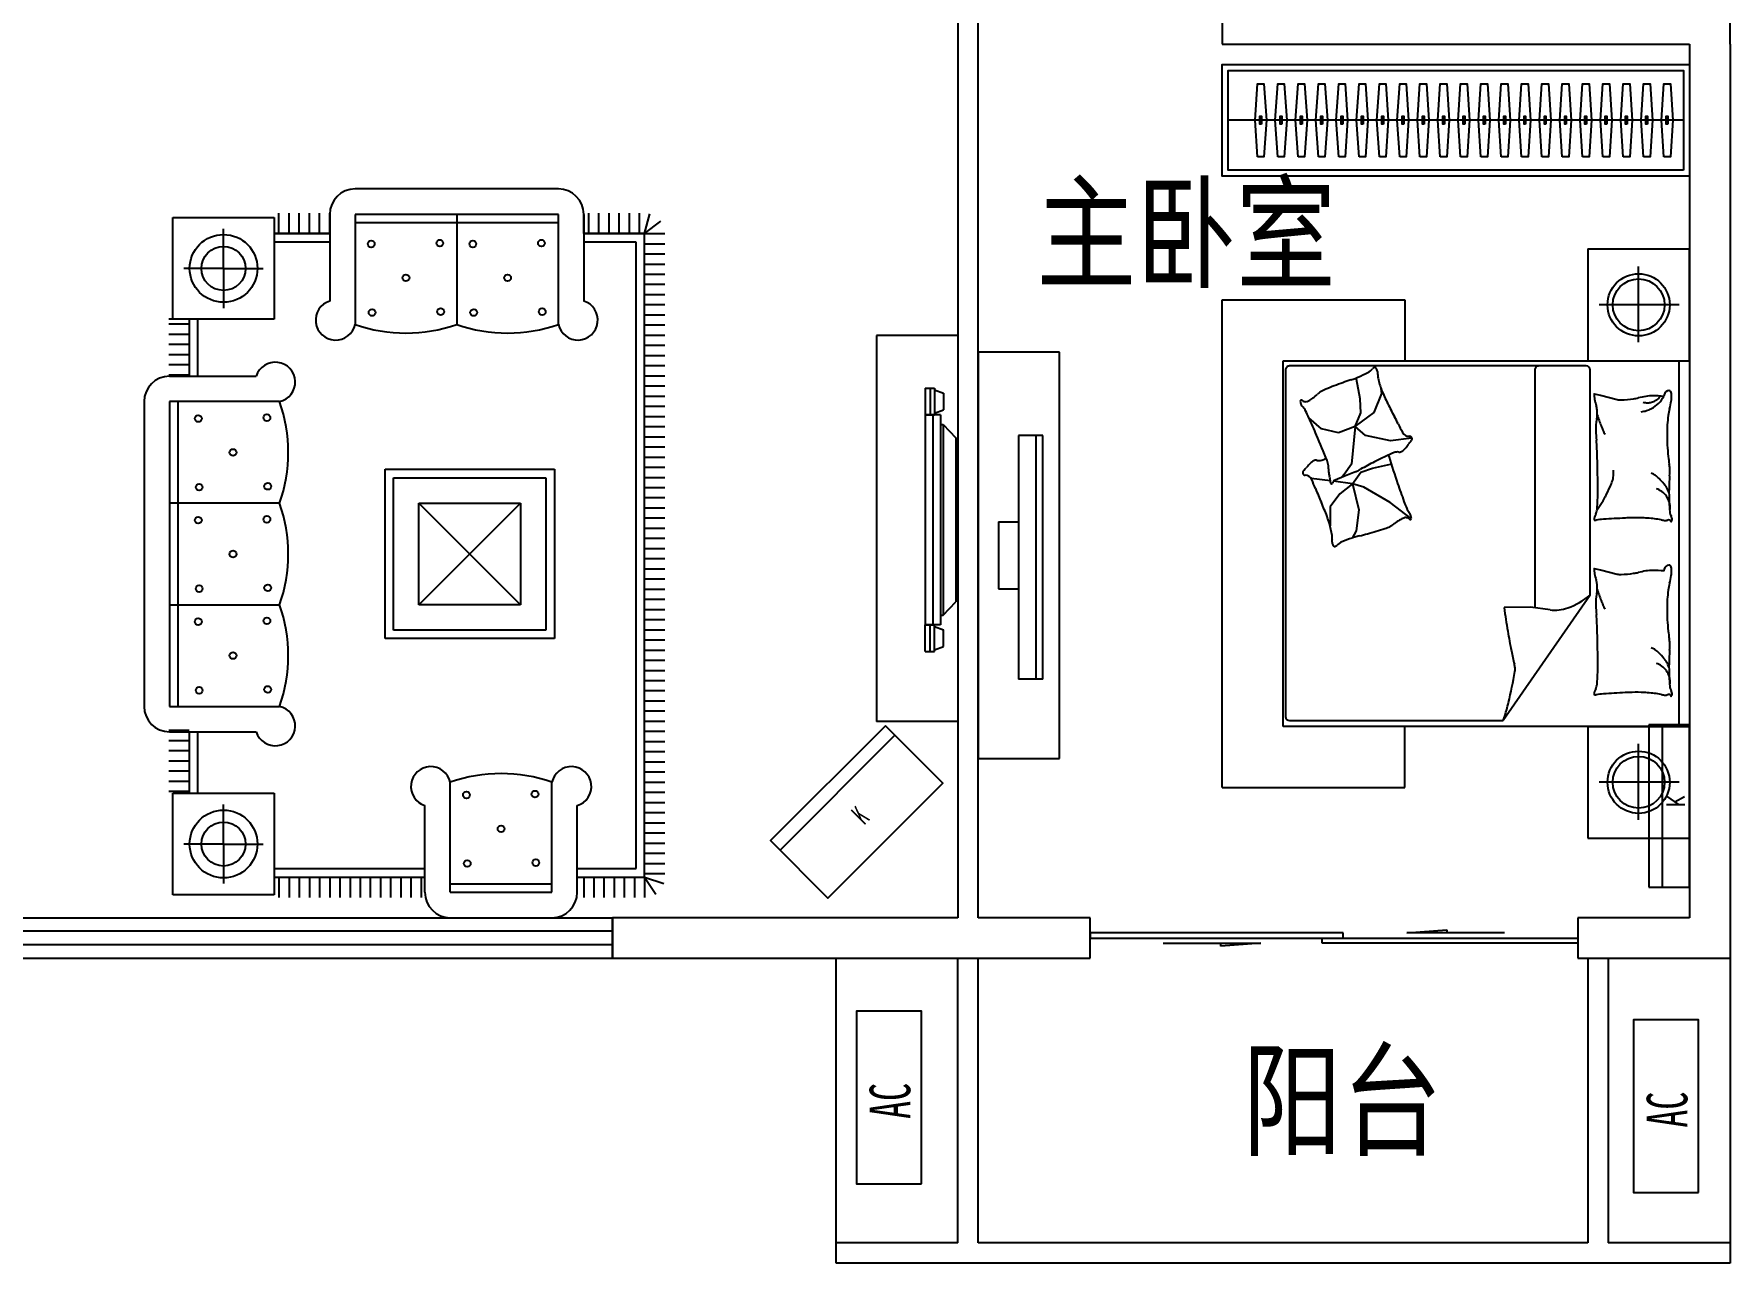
# Model space of a CAD drawing. Extents: x 907899 to 940699, y -827623 to -803523.
# Drawn here: x 932352 to 940699, y -816223 to -810173 of the extents above; entities that cross this region are included whole.
import ezdxf

# ---------------------------------------------------------------- set-up
doc = ezdxf.new("R2010")
doc.units = 0
doc.header["$LTSCALE"] = 1000
doc.header["$MEASUREMENT"] = 0
doc.linetypes.add('HIDDEN', pattern=[7.5, 5, -2.5])
doc.layers.get('0').update_dxf_attribs({"linetype": 'CONTINUOUS'})
for name, color, linetype in [('Balcony(阳台)', 11, 'CONTINUOUS'), ('Elec(电器)', 33, 'CONTINUOUS'), ('FUR', 8, 'CONTINUOUS'), ('FURN', 8, 'CONTINUOUS'), ('Furniture(家具)', 8, 'CONTINUOUS'), ('WALL', 2, 'CONTINUOUS'), ('WINDOW', 4, 'CONTINUOUS'), ('家具示意', 8, 'CONTINUOUS')]:
    doc.layers.add(name, color=color, linetype=linetype)
doc.layers.add('文字标注', color=121, linetype='CONTINUOUS', lineweight=0)
doc.styles.add('-黑体', font='simhei.ttf', dxfattribs={"width": 0.8})
doc.styles.add('_ZBHZ', font='simhei.ttf', dxfattribs={"width": 0.8})
doc.styles.add('DIM_FONT', font='ZBTXT.shx', dxfattribs={"width": 0.8})

# ---------------------------------------------------------------- blocks, each defined once
blk = doc.blocks.new('A$C6CA9292A')
at = {"layer": 'FURN'}
for p, q in [((2038.7, 3587), (1038.7, 3587)), ((140.9, 2945.7), (140.9, 3445.7)), ((140.9, 3445.7), (640.9, 3445.7)), ((640.9, 3445.7), (640.9, 2945.7)), ((663.3, 3367.5), (663.3, 3467.5)), ((713.3, 3367.5), (713.3, 3467.5)), ((763.3, 3367.5), (763.3, 3467.5)), ((813.3, 3367.5), (813.3, 3467.5)), ((863.3, 3367.5), (863.3, 3467.5)), ((913.3, 3367.5), (913.3, 3467.5)), ((913.7, 3462), (913.7, 3035.3)), ((2038.7, 3462), (1038.7, 3462)), ((1038.7, 3462), (1038.7, 2920.3)), ((1538.7, 3462), (1538.7, 2920.3)), ((2038.7, 2920.3), (2038.7, 3462)), ((2163.3, 3367.5), (2163.3, 3467.5)), ((2163.7, 3462), (2163.7, 3035.3)), ((2188.3, 3367.5), (2188.3, 3467.5)), ((2238.3, 3367.5), (2238.3, 3467.5)), ((2288.3, 3367.5), (2288.3, 3467.5)), ((2338.3, 3367.5), (2338.3, 3467.5)), ((2388.3, 3367.5), (2388.3, 3467.5)), ((2438.3, 3367.5), (2438.3, 3467.5)), ((2463.3, 3367.5), (2489.1, 3464.1)), ((2463.3, 3367.5), (2542.6, 3428.4)), ((390.9, 3195.7), (390.9, 3390.8)), ((640.9, 3367.5), (913.7, 3367.5)), ((913.7, 3367.5), (640.9, 3367.5)), ((2038.7, 3420.3), (1038.7, 3420.3)), ((2163.7, 3367.5), (2463.3, 3367.5)), ((2463.3, 3367.5), (2163.7, 3367.5)), ((2463.3, 199.8), (2463.3, 3367.5)), ((2463.3, 3367.5), (2563.3, 3367.5)), ((913.7, 3325.8), (640.9, 3325.8)), ((2421.6, 3325.8), (2163.7, 3325.8)), ((2421.6, 241.4), (2421.6, 3325.8)), ((2463.3, 3317.5), (2563.3, 3317.5)), ((2463.3, 3267.5), (2563.3, 3267.5)), ((390.9, 3195.7), (195.8, 3195.7)), ((390.9, 3195.7), (586, 3195.7)), ((390.9, 3195.7), (390.9, 3000.6)), ((2463.3, 3217.5), (2563.3, 3217.5)), ((2463.3, 3167.5), (2563.3, 3167.5)), ((2463.3, 3117.5), (2563.3, 3117.5)), ((2463.3, 3067.5), (2563.3, 3067.5)), ((2463.3, 3017.5), (2563.3, 3017.5)), ((221.3, 2945.7), (121.3, 2945.7)), ((640.9, 2945.7), (140.9, 2945.7)), ((221.3, 2945.7), (221.3, 2665.1)), ((262.9, 2945.7), (262.9, 2665.1)), ((2463.3, 2967.5), (2563.3, 2967.5)), ((221.3, 2920.7), (121.3, 2920.7)), ((221.3, 2870.7), (121.3, 2870.7)), ((2463.3, 2917.5), (2563.3, 2917.5)), ((2463.3, 2867.5), (2563.3, 2867.5)), ((221.3, 2820.7), (121.3, 2820.7)), ((221.3, 2770.7), (121.3, 2770.7)), ((2463.3, 2817.5), (2563.3, 2817.5)), ((2463.3, 2767.5), (2563.3, 2767.5)), ((221.3, 2720.7), (121.3, 2720.7)), ((2463.3, 2717.5), (2563.3, 2717.5)), ((221.3, 2670.7), (121.3, 2670.7)), ((125, 2665.1), (551.7, 2665.1)), ((2463.3, 2667.5), (2563.3, 2667.5)), ((2463.3, 2617.5), (2563.3, 2617.5)), ((0, 2540.1), (0, 1040.1)), ((666.7, 2540.1), (125, 2540.1)), ((125, 2540.1), (125, 1040.1)), ((166.7, 2540.1), (166.7, 1040.1)), ((2463.3, 2567.5), (2563.3, 2567.5)), ((2463.3, 2517.5), (2563.3, 2517.5)), ((2463.3, 2467.5), (2563.3, 2467.5)), ((2463.3, 2417.5), (2563.3, 2417.5)), ((2463.3, 2367.5), (2563.3, 2367.5)), ((2463.3, 2317.5), (2563.3, 2317.5)), ((2463.3, 2267.5), (2563.3, 2267.5)), ((1185.6, 2206.9), (2018.9, 2206.9)), ((1185.6, 1373.5), (1185.6, 2206.9)), ((2018.9, 2206.9), (2018.9, 1373.5)), ((2463.3, 2217.5), (2563.3, 2217.5)), ((1227.2, 2165.2), (1977.2, 2165.2)), ((1227.2, 1415.2), (1227.2, 2165.2)), ((1977.2, 2165.2), (1977.2, 1415.2)), ((2463.3, 2167.5), (2563.3, 2167.5)), ((2463.3, 2117.5), (2563.3, 2117.5)), ((666.7, 2040.1), (125, 2040.1)), ((1352.2, 2040.2), (1852.2, 2040.2)), ((1352.2, 1540.2), (1352.2, 2040.2)), ((1352.2, 2040.2), (1852.2, 1540.2)), ((1352.2, 1540.2), (1852.2, 2040.2)), ((1852.2, 2040.2), (1852.2, 1540.2)), ((2463.3, 2067.5), (2563.3, 2067.5)), ((2463.3, 2017.5), (2563.3, 2017.5)), ((2463.3, 1967.5), (2563.3, 1967.5)), ((2463.3, 1917.5), (2563.3, 1917.5)), ((2463.3, 1867.5), (2563.3, 1867.5)), ((2463.3, 1817.5), (2563.3, 1817.5)), ((2463.3, 1767.5), (2563.3, 1767.5)), ((2463.3, 1717.5), (2563.3, 1717.5)), ((2463.3, 1667.5), (2563.3, 1667.5)), ((2463.3, 1617.5), (2563.3, 1617.5)), ((125, 1540.1), (666.7, 1540.1)), ((1852.2, 1540.2), (1352.2, 1540.2)), ((2463.3, 1567.5), (2563.3, 1567.5)), ((2463.3, 1517.5), (2563.3, 1517.5)), ((2463.3, 1467.5), (2563.3, 1467.5)), ((2018.9, 1373.5), (1185.6, 1373.5)), ((1977.2, 1415.2), (1227.2, 1415.2)), ((2463.3, 1417.5), (2563.3, 1417.5)), ((2463.3, 1367.5), (2563.3, 1367.5)), ((2463.3, 1317.5), (2563.3, 1317.5)), ((2463.3, 1267.5), (2563.3, 1267.5)), ((2463.3, 1217.5), (2563.3, 1217.5)), ((2463.3, 1167.5), (2563.3, 1167.5)), ((2463.3, 1117.5), (2563.3, 1117.5)), ((125, 1040.1), (666.7, 1040.1)), ((2463.3, 1067.5), (2563.3, 1067.5)), ((2463.3, 1017.5), (2563.3, 1017.5)), ((221.3, 920.7), (121.3, 920.7)), ((2463.3, 967.5), (2563.3, 967.5)), ((221.3, 870.7), (121.3, 870.7)), ((125, 915.1), (551.7, 915.1)), ((221.3, 915.1), (221.3, 612.7)), ((262.9, 915.1), (262.9, 612.7)), ((2463.3, 917.5), (2563.3, 917.5)), ((2463.3, 867.5), (2563.3, 867.5)), ((221.3, 820.7), (121.3, 820.7)), ((221.3, 770.7), (121.3, 770.7)), ((2463.3, 817.5), (2563.3, 817.5)), ((2463.3, 767.5), (2563.3, 767.5)), ((221.3, 720.7), (121.3, 720.7)), ((221.3, 670.7), (121.3, 670.7)), ((2463.3, 717.5), (2563.3, 717.5)), ((221.3, 620.7), (121.3, 620.7)), ((140.9, 112.7), (140.9, 612.7)), ((140.9, 612.7), (640.9, 612.7)), ((640.9, 612.7), (640.9, 112.7)), ((1507, 125), (1507, 666.7)), ((2007, 125), (2007, 666.7)), ((2463.3, 667.5), (2563.3, 667.5)), ((2463.3, 617.5), (2563.3, 617.5)), ((390.9, 362.7), (390.9, 557.7)), ((1382, 125), (1382, 551.7)), ((2132, 125), (2132, 551.7)), ((2463.3, 567.5), (2563.3, 567.5)), ((2463.3, 517.5), (2563.3, 517.5)), ((2463.3, 467.5), (2563.3, 467.5)), ((2463.3, 417.5), (2563.3, 417.5)), ((390.9, 362.7), (195.8, 362.7)), ((390.9, 362.7), (390.9, 167.6)), ((390.9, 362.7), (586, 362.7)), ((2463.3, 367.5), (2563.3, 367.5)), ((2463.3, 317.5), (2563.3, 317.5)), ((2463.3, 267.5), (2563.3, 267.5)), ((640.9, 241.4), (1382, 241.4)), ((640.9, 199.8), (1382, 199.8)), ((663.3, 199.8), (663.3, 99.8)), ((713.3, 199.8), (713.3, 99.8)), ((763.3, 199.8), (763.3, 99.8)), ((813.3, 199.8), (813.3, 99.8)), ((863.3, 199.8), (863.3, 99.8)), ((913.3, 199.8), (913.3, 99.8)), ((963.3, 199.8), (963.3, 99.8)), ((1013.3, 199.8), (1013.3, 99.8)), ((1063.3, 199.8), (1063.3, 99.8)), ((1113.3, 199.8), (1113.3, 99.8)), ((1163.3, 199.8), (1163.3, 99.8)), ((1213.3, 199.8), (1213.3, 99.8)), ((1263.3, 199.8), (1263.3, 99.8)), ((1313.3, 199.8), (1313.3, 99.8)), ((1363.3, 199.8), (1363.3, 99.8)), ((2132, 241.4), (2421.6, 241.4)), ((2132, 199.8), (2463.3, 199.8)), ((2163.3, 199.8), (2163.3, 99.8)), ((2213.3, 199.8), (2213.3, 99.8)), ((2263.3, 199.8), (2263.3, 99.8)), ((2313.3, 199.8), (2313.3, 99.8)), ((2363.3, 199.8), (2363.3, 99.8)), ((2413.3, 199.8), (2413.3, 99.8)), ((2463.3, 217.5), (2563.3, 217.5)), ((2463.3, 199.8), (2518.8, 116.6)), ((2463.3, 199.8), (2557.9, 167.6)), ((2463.3, 199.8), (2463.3, 99.8)), ((640.9, 112.7), (140.9, 112.7)), ((1507, 166.7), (2007, 166.7)), ((1507, 125), (2007, 125)), ((1507, 0), (2007, 0))]:
    blk.add_line(p, q, dxfattribs=at)
for centre, radius in [((390.9, 3195.7), 166.7), ((390.9, 3195.7), 108.3), ((1117.8, 3316.1), 16.7), ((1455.3, 3320.3), 16.7), ((1617.8, 3316.1), 16.7), ((1955.3, 3320.3), 16.7), ((1288.7, 3149.5), 16.7), ((1788.7, 3149.5), 16.7), ((1122, 2978.6), 16.7), ((1459.5, 2982.8), 16.7), ((1622, 2978.6), 16.7), ((1959.5, 2982.8), 16.7), ((266.7, 2456.8), 16.7), ((604.2, 2461), 16.7), ((437.5, 2290.1), 16.7), ((270.8, 2119.3), 16.7), ((608.3, 2123.5), 16.7), ((266.7, 1956.8), 16.7), ((604.2, 1961), 16.7), ((437.5, 1790.1), 16.7), ((270.8, 1619.3), 16.7), ((608.3, 1623.5), 16.7), ((266.7, 1456.8), 16.7), ((604.2, 1461), 16.7), ((437.5, 1290.1), 16.7), ((270.8, 1119.3), 16.7), ((608.3, 1123.5), 16.7), ((1586.2, 604.2), 16.7), ((1923.7, 608.3), 16.7), ((390.9, 362.7), 166.7), ((390.9, 362.7), 108.3), ((1757, 437.5), 16.7), ((1590.3, 266.7), 16.7), ((1927.8, 270.8), 16.7)]:
    blk.add_circle(centre, radius, dxfattribs=at)
for centre, radius, start, end in [((1038.7, 3462), 125, 90, 180), ((2038.7, 3462), 125, 0, 90), ((942.7, 2941.4), 98.2, 107.20504, 347.59336), ((2134.6, 2941.4), 98.2, 192.40664, 72.79496), ((1288.7, 3627.4), 750, 250.52878, 289.47122), ((1788.7, 3627.4), 750, 250.52878, 289.47122), ((645.6, 2636.1), 98.2, 282.40664, 162.79496), ((125, 2540.1), 125, 90, 180), ((-40.4, 2290.1), 750, 340.52878, 19.47122), ((-40.4, 1790.1), 750, 340.52878, 19.47122), ((-40.4, 1290.1), 750, 340.52878, 19.47122), ((125, 1040.1), 125, 180, 270), ((645.6, 944.2), 98.2, 197.20504, 77.59336), ((1411.1, 645.6), 98.2, 12.40664, 252.79496), ((1757, -40.4), 750, 70.52878, 109.47122), ((2103, 645.6), 98.2, 287.20504, 167.59336), ((1507, 125), 125, 180, 270), ((2007, 125), 125, 270, 0)]:
    blk.add_arc(centre, radius, start, end, dxfattribs=at)
at = {"linetype": 'ByBlock', "style": 'DIM_FONT', "width": 0.8, "flags": 9}
for tag in ['XSIZE', 'YSIZE']:
    blk.add_attdef(tag, (2018.9, 1790.2), '', height=0.5, rotation=180, dxfattribs=at)
blk = doc.blocks.new('A$C67170A1A')
for p, q in [((0, 2200.1), (0, 300.1)), ((0.7, 2200.1), (400, 2200)), ((400, 2200), (400, 300)), ((115.9, 1932.6), (70.9, 1915.4)), ((160.9, 1939.8), (115.9, 1939.8)), ((115.9, 1939.8), (115.9, 1809.8)), ((137.2, 1939.8), (137.2, 1809.8)), ((160.9, 1939.8), (160.9, 1809.8)), ((70.9, 1915.4), (70.9, 1834.2)), ((72.8, 1761.3), (10.8, 1696.6)), ((115.9, 1817), (70.9, 1834.2)), ((72.8, 1761.3), (72.5, 823.4)), ((85.9, 1761.3), (72.8, 1761.3)), ((85.9, 1809.8), (85.5, 774.8)), ((85.9, 1809.8), (160.9, 1809.8)), ((160.9, 1809.8), (115.9, 1809.8)), ((123.5, 1809.8), (123.1, 774.8)), ((160.9, 1809.8), (160.5, 774.8)), ((10.8, 1696.6), (10.6, 888.1)), ((72.5, 823.4), (10.6, 888.1)), ((115.5, 767.6), (70.5, 750.4)), ((85.6, 823.4), (72.5, 823.4)), ((85.5, 774.8), (160.5, 774.8)), ((160.5, 774.8), (115.5, 774.8)), ((115.5, 644.8), (115.5, 774.8)), ((136.8, 644.8), (136.9, 774.8)), ((160.5, 644.8), (160.5, 774.8)), ((70.5, 669.2), (70.5, 750.4)), ((115.5, 652), (70.5, 669.2)), ((160.5, 644.8), (115.5, 644.8)), ((0.1, 300.1), (400, 300))]:
    blk.add_line(p, q)
blk = doc.blocks.new('电视2')
at = {"layer": 'Furniture(家具)'}
for p, q in [((0, -400), (0, 0)), ((0, 0), (2000, 0)), ((2000, 0), (2000, -400)), ((1590.2, -116.3), (390.2, -116.3)), ((2000, -400), (0, -400))]:
    blk.add_line(p, q, dxfattribs=at)
at = {"layer": 'Furniture(家具)', "ltscale": 30}
for p, q in [((390.2, -82.1), (390.2, -201.7)), ((390.2, -82.1), (1590.2, -82.1)), ((1590.2, -82.1), (1590.2, -201.7)), ((1589.7, -201.7), (390.2, -201.7)), ((835, -300), (835, -201.7)), ((1165, -300), (1165, -201.7)), ((1165, -300), (835, -300))]:
    blk.add_line(p, q, dxfattribs=at)
blk = doc.blocks.new('A$C04A21AEC')
at = {"layer": '家具示意'}
for p, q in [((500, 550), (0, 550)), ((0, 550), (0, 0)), ((500, 0), (500, 550)), ((250, 459.6), (250, 85.7)), ((50.4, 275), (444.8, 275)), ((500, 0), (0, 0))]:
    blk.add_line(p, q, dxfattribs=at)
for radius in [153, 127.5]:
    blk.add_circle((250, 275), radius, dxfattribs=at)
blk = doc.blocks.new('A$C6E3D31D3')
at = {"layer": '家具示意'}
for p, q in [((1400.5, 2400), (1400.5, 2100)), ((2300.5, 2400), (1400.5, 2400)), ((2300.5, 2400), (2300.5, 0)), ((0.5, 2100), (2000.5, 2100)), ((0.5, 300), (0.5, 2100)), ((52.9, 300), (52.9, 2100)), ((2000.5, 2100), (2000.5, 300)), ((489, 1453.5), (916.4, 2071.6)), ((1968.3, 2071.6), (916.4, 2071.6)), ((1988.3, 345.8), (1988.3, 2051.6)), ((686.7, 1526), (782.1, 1512.4)), ((761.6, 345.8), (761.6, 1515.3)), ((782.1, 1512.4), (912.2, 1514.1)), ((489, 1453.5), (489, 345.8)), ((438.8, 1329.6), (356.2, 1350.2)), ((468.8, 1322.1), (438.8, 1329.6)), ((1640.8, 1136.8), (1660.8, 1172.8)), ((1626.9, 1034), (1640.8, 1136.8)), ((1769.2, 1020.1), (1769.2, 1113)), ((1368.9, 1077.6), (1472.9, 998.4)), ((1658.5, 905.5), (1626.9, 1034)), ((1721.8, 954.9), (1769.2, 1020.1)), ((1472.9, 998.4), (1603.2, 923.3)), ((1603.2, 923.3), (1658.5, 905.5)), ((1658.5, 905.5), (1721.8, 954.9)), ((1617.1, 848.2), (1559.8, 828.4)), ((1658.5, 905.5), (1617.1, 848.2)), ((1644.7, 847.3), (1701, 870.3)), ((1658.5, 905.5), (1752.7, 893.7)), ((1664.4, 810), (1700.5, 859.9)), ((1700.5, 859.9), (1709.1, 872)), ((1701, 870.3), (1744.5, 888.1)), ((1767.4, 891.9), (1862, 880)), ((1559.8, 828.4), (1470.9, 808.6)), ((1645.5, 624.3), (1664.4, 810)), ((1368.8, 681), (1471.9, 694.8)), ((1471.9, 694.8), (1594, 669)), ((1594, 669), (1645.5, 624.3)), ((1645.5, 624.3), (1552.7, 555.4)), ((1645.5, 624.3), (1618, 557.2)), ((1645.5, 624.3), (1728, 655.2)), ((1728, 655.2), (1810.5, 634.6)), ((1810.5, 634.6), (1873.1, 581)), ((1552.7, 555.4), (1514.9, 460.8)), ((1618, 557.2), (1621.5, 488.4)), ((438.8, 470.3), (356.2, 491)), ((468.8, 462.8), (438.8, 470.3)), ((1514.9, 460.8), (1518.3, 436.8)), ((1621.5, 488.4), (1638.6, 390.3)), ((1638.6, 390.3), (1645.1, 387)), ((2000.5, 300), (0.5, 300)), ((509, 325.8), (1968.3, 325.8)), ((1400.5, 0), (1400.5, 300)), ((2300.5, 0), (1400.5, 0))]:
    blk.add_line(p, q, dxfattribs=at)
for centre, radius, start, end in [((1531.9, 1835.9), 657.4, 164.06481, 167.07446), ((2664.3, 1512.5), 1835.1, 162.26361, 164.06481), ((1968.3, 2051.6), 20, 0, 90), ((114.8, 1939.6), 28.9, 175.69746, 210.65125), ((111, 1939.9), 25.1, 158.2117, 175.69746), ((90.9, 1947.9), 3.42, 109.56397, 158.2117), ((90.5, 1949), 2.32, 348.10694, 109.56397), ((43.6, 1897.4), 53.9, 5.25919, 30.65125), ((97, 1947.6), 4.28, 168.10694, 248.0096), ((101.2, 1958.1), 15.6, 248.0096, 291.42098), ((118.9, 1913.1), 32.8, 81.86652, 111.42098), ((88.7, 1702), 246, 77.89054, 81.86652), ((182, 2136.4), 198.3, 257.89054, 262.3191), ((277.5, 2844.8), 913.1, 262.3191, 266.63125), ((263.7, 2610.8), 678.7, 266.63125, 271.63309), ((244.1, 3297.1), 1365.2, 271.63309, 273.05496), ((-409.8, 15549.9), 13635.6, 273.05496, 273.50486), ((404.2, 2260.5), 321.2, 273.50486, 279.99836), ((463.3, 1925.1), 19.3, 73.30223, 99.99836), ((393.3, 1950.1), 76.7, 332.71588, 343.77885), ((383, 1953.1), 87.5, 343.77885, 352.87961), ((468.5, 1942.4), 1.32, 352.87961, 73.30223), ((4852.7, 1073.7), 4064.6, 167.07446, 169.27244), ((194.3, 1883.8), 99.2, 175.78412, 195.93524), ((-720.1, 1827.1), 820.8, 1.90789, 5.25919), ((194.3, 1883.8), 99.2, 195.93524, 216.08636), ((-1393.2, 1804.7), 1494.3, 359.42426, 1.90789), ((1615.9, 1808.3), 1164, 176.42603, 179.71346), ((599.8, 1871.7), 145.9, 167.13096, 176.42603), ((501.7, 1894.1), 45.3, 152.71588, 167.13096), ((-772.1, 1798.4), 873.2, 355.19815, 359.42426), ((319.8, 1892.4), 234, 200.86028, 207.23959), ((180, 1820.4), 76.8, 207.23959, 218.38857), ((194.3, 1883.8), 99.2, 216.08636, 233.82335), ((426.8, 2016), 391.6, 218.38857, 223.81151), ((194.3, 1883.8), 99.2, 233.82335, 251.56035), ((6170.4, 1785.5), 5718.5, 179.71346, 180.97038), ((916.3, 1819.5), 58.1, 169.27244, 187.73038), ((1051.1, 1837.8), 194.2, 187.73038, 193.1904), ((-1587.4, 1219.4), 2515.8, 11.67414, 13.1904), ((386.7, 1701.1), 289.7, 175.19815, 182.53859), ((249.5, 1695), 152.4, 182.53859, 190.18988), ((306.7, 1900.7), 225.2, 223.81151, 230.96506), ((195.9, 1764.1), 49.3, 230.96506, 241.68324), ((267.4, 1896.9), 200.2, 241.68324, 246.99723), ((3814.4, 1745.6), 3362.2, 180.97038, 182.60963), ((-1658.1, 1204.8), 2588, 9.49502, 11.67414), ((-421.4, 1574.4), 529.3, 6.0867, 10.18988), ((-938.2, 1519.3), 1049, 0, 6.0867), ((1670.9, 1647.9), 1216.5, 182.60963, 184.61758), ((-2833.8, 1008.2), 3780.1, 7.692, 9.49502), ((-571.9, 1519.3), 682.7, 352.45315, 360), ((-251.5, 1207.2), 738.7, 23.48441, 25.31107), ((231.5, 1493.2), 230.1, 348.44144, 2.74906), ((-941.8, 1436.9), 1404.8, 2.74906, 4.61758), ((728.3, 1164.7), 375.1, 110.14884, 129.64454), ((661.2, 1347.7), 180.1, 81.86442, 110.14884), ((-135.3, 1461.5), 242.2, 344.25602, 352.45315), ((-251.5, 1207.2), 738.7, 21.65774, 23.48441), ((-251.5, 1207.2), 738.7, 19.42798, 21.65774), ((-251.5, 1207.2), 738.7, 17.19822, 19.42798), ((599.9, 1417.9), 145.9, 168.44144, 186.43405), ((249.1, 1334.1), 161.1, 171.56281, 180), ((391.2, 1313), 304.8, 164.25602, 171.56281), ((66.3, 2204.5), 882, 279.68437, 282.19838), ((319.7, 1032.5), 317.1, 98.00505, 102.19838), ((367.3, 694.1), 658.8, 92.66488, 98.00505), ((339.8, 1284.6), 67.7, 75.95481, 92.66488), ((573.9, 1414.9), 119.7, 186.43405, 197.38641), ((240.4, 1310.5), 229.7, 9.4841, 17.38641), ((199.9, 1303.8), 270.8, 4.08294, 9.4841), ((178.4, 1334.1), 90.4, 180, 191.27238), ((102.6, 1319), 13.1, 191.27238, 296.58052), ((93.2, 1337.8), 34.2, 296.58052, 355.59979), ((180.4, 1824), 491.8, 263.76764, 270), ((180.4, 1536.1), 204, 270, 279.68437), ((469.1, 1323), 0.917, 255.95506, 4.08294), ((1597, 1340.8), 179.8, 286.31224, 290.77727), ((716.5, 3661.5), 2661.9, 290.77727, 291.9373), ((1682.8, 1262.4), 75.5, 291.9373, 315.09547), ((1748.1, 1197.3), 16.8, 84.64276, 135.09547), ((1749.2, 1208.2), 5.8, 27.29586, 84.64276), ((1709.1, 1187.5), 50.9, 8.64435, 27.29586), ((1821.9, 1169.5), 63, 172.216, 188.22934), ((1700.2, 1186.2), 59.9, 352.216, 8.64435), ((111, 1080.6), 25.1, 158.2117, 175.69746), ((90.9, 1088.7), 3.42, 109.56397, 158.2117), ((90.5, 1089.7), 2.32, 348.10694, 109.56397), ((97, 1088.4), 4.28, 168.10694, 248.0096), ((118.9, 1053.8), 32.8, 81.86652, 111.42098), ((88.7, 842.7), 246, 77.89054, 81.86652), ((463.3, 1065.9), 19.3, 73.30223, 99.99836), ((1251.5, 1390.1), 352, 296.81793, 300.90563), ((1332.7, 1254.5), 194, 300.90563, 309.70047), ((1508.3, 1042.9), 81, 116.07349, 129.70047), ((1559.1, 939.2), 196.5, 107.8396, 116.07349), ((2112.5, -780.4), 2003, 105.26254, 107.8396), ((2019.1, -438.1), 1648.1, 103.841, 105.26254), ((1494.3, 1691.8), 545.4, 283.841, 286.31224), ((2185.1, 1222.1), 430, 188.22934, 196.35275), ((2371, 1276.6), 623.6, 196.35275, 203.0962), ((114.8, 1080.4), 28.9, 175.69746, 210.65125), ((43.6, 1038.2), 53.9, 5.25919, 30.65125), ((194.3, 1024.5), 99.2, 175.78412, 195.93524), ((101.2, 1098.9), 15.6, 248.0096, 291.42098), ((-720.1, 967.9), 820.8, 1.90789, 5.25919), ((182, 1277.2), 198.3, 257.89054, 262.3191), ((277.5, 1985.5), 913.1, 262.3191, 266.63125), ((263.7, 1751.6), 678.7, 266.63125, 271.63309), ((244.1, 2437.8), 1365.2, 271.63309, 273.05496), ((-409.8, 14690.7), 13635.6, 273.05496, 273.50486), ((404.2, 1401.2), 321.2, 273.50486, 279.99836), ((1046.5, 609.1), 728.6, 144.17371, 147.86502), ((1615.9, 949), 1164, 176.42603, 179.71346), ((599.8, 1012.5), 145.9, 167.13096, 176.42603), ((501.7, 1034.9), 45.3, 152.71588, 167.13096), ((393.3, 1090.8), 76.7, 332.71588, 343.77885), ((383, 1093.8), 87.5, 343.77885, 352.87961), ((468.5, 1083.1), 1.32, 352.87961, 73.30223), ((1404.1, 1075.1), 35.2, 176.05164, 200.34521), ((1373.3, 1077.3), 4.43, 103.28084, 176.05164), ((1427.4, 1083.8), 60.1, 200.34521, 218.58539), ((1373.8, 1075.4), 6.3, 36.57918, 103.28084), ((1390.2, 1087.6), 14.2, 216.57918, 259.59261), ((1318.5, 996.9), 79.2, 22.70692, 38.58539), ((1401.6, 1149.6), 77.1, 259.59261, 267.27138), ((619.4, 704.3), 837.1, 20.12867, 22.70692), ((1398.6, 1087.8), 15.3, 267.27138, 284.57091), ((1392.6, 1111.1), 39.3, 284.57091, 296.81793), ((7167.7, 3322.2), 5838.3, 203.0962, 203.45233), ((-772.1, 939.2), 873.2, 355.19815, 359.42426), ((194.3, 1024.5), 99.2, 195.93524, 216.08636), ((-1393.2, 945.4), 1494.3, 359.42426, 1.90789), ((319.8, 1033.2), 234, 200.86028, 207.23959), ((180, 961.2), 76.8, 207.23959, 218.38857), ((194.3, 1024.5), 99.2, 216.08636, 233.82335), ((194.3, 1024.5), 99.2, 233.82335, 251.56035), ((852.8, 712.1), 506.6, 155.67347, 159.32572), ((1696.2, 330.8), 1432.3, 153.50152, 155.67347), ((694.2, 830.4), 312.6, 147.86502, 153.50152), ((6170.4, 926.2), 5718.5, 179.71346, 180.97038), ((-3377.8, -760.7), 5094.2, 19.08362, 20.12867), ((-3786.1, -1429.8), 6101.9, 23.10398, 23.45233), ((-28.2, 173.4), 2016.2, 22.01877, 23.10398), ((4712.3, 2090.4), 3097.2, 202.01877, 202.89436), ((386.7, 841.9), 289.7, 175.19815, 182.53859), ((426.8, 1156.7), 391.6, 218.38857, 223.81151), ((306.7, 1041.5), 225.2, 223.81151, 230.96506), ((195.9, 904.9), 49.3, 230.96506, 241.68324), ((267.4, 1037.7), 200.2, 241.68324, 246.99723), ((646.5, 855.3), 272.1, 175.91723, 183.5552), ((433, 870.5), 58, 159.32572, 175.91723), ((-1535.7, -123.4), 3145, 16.60846, 19.08362), ((1725.8, 648.9), 214.3, 112.23548, 119.93597), ((1735.8, 909.4), 23.1, 292.23548, 342.81326), ((1762.2, 901.2), 4.67, 19.37993, 162.81326), ((1758, 899.7), 9.2, 355.74068, 19.37993), ((1801, 896.5), 34, 175.74068, 187.98224), ((1961, 918.9), 195.5, 187.98224, 194.88069), ((1598.7, 822.7), 179.4, 7.67836, 14.88069), ((1705.9, 837.1), 71.2, 355.48816, 7.67836), ((1892.1, 899.5), 35.9, 202.89436, 268.84961), ((1891.1, 850.9), 12.7, 316.7905, 88.84961), ((1925.7, 803.8), 45.2, 131.47671, 138.07538), ((1849.6, 889.9), 69.7, 311.47671, 316.7905), ((249.5, 835.8), 152.4, 182.53859, 190.18988), ((-421.4, 715.2), 529.3, 6.0867, 10.18988), ((-938.2, 660.1), 1049, 0, 6.0867), ((3814.4, 886.3), 3362.2, 180.97038, 182.60963), ((1436.9, 794.9), 45.8, 261.95082, 292.41622), ((1070.9, 1682), 1005.4, 292.41622, 295.05285), ((1366.4, 742.2), 116.6, 10.73662, 16.60846), ((782.4, 2299.3), 1686.8, 295.05285, 297.08835), ((837.8, 2191), 1565.2, 297.08835, 299.93597), ((1843, 826.3), 66.3, 175.48816, 188.12157), ((1892.7, 833.4), 116.6, 188.12157, 201.00435), ((4719.9, 1918.9), 3145, 201.00435, 203.4795), ((2120.7, -166.9), 1005.4, 108.02034, 109.34479), ((1823.9, 745.7), 45.8, 77.55494, 108.02034), ((1838.6, 812.5), 22.6, 257.55494, 301.49769), ((1810, 859.2), 77.4, 301.49769, 312.08167), ((1716, 963.3), 217.6, 312.08167, 318.38902), ((1384.9, 1257.4), 660.5, 318.38902, 319.38782), ((2176.7, 578.4), 382.5, 138.07538, 139.38782), ((1670.9, 788.6), 1216.5, 182.60963, 184.61758), ((-941.8, 577.6), 1404.8, 2.74906, 4.61758), ((1377.9, 684.8), 12.7, 141.18639, 273.24549), ((1422.3, 649.1), 69.7, 135.8726, 141.18639), ((1339.8, 729.1), 45.2, 315.8726, 322.47126), ((1072.3, 934.6), 382.5, 322.47126, 323.7837), ((1380.6, 636.3), 35.9, 27.29024, 93.24549), ((1913.8, 318.3), 660.5, 142.78491, 143.7837), ((1561.1, 586.2), 217.6, 136.47756, 142.78491), ((1459.4, 682.7), 77.4, 125.89357, 136.47756), ((1427.3, 727.1), 22.6, 81.95082, 125.89357), ((-571.9, 660.1), 682.7, 352.45315, 360), ((-251.5, 348), 738.7, 23.48441, 25.31107), ((-251.5, 348), 738.7, 21.65774, 23.48441), ((-251.5, 348), 738.7, 19.42798, 21.65774), ((-251.5, 348), 738.7, 17.19822, 19.42798), ((599.9, 558.6), 145.9, 168.44144, 186.43405), ((231.5, 634), 230.1, 348.44144, 2.74906), ((-1339.9, -767.3), 3097.2, 26.41465, 27.29024), ((3239.6, 1507.5), 2016.2, 206.41465, 207.49986), ((6507.8, 2695.5), 5094.2, 203.4795, 204.52455), ((391.2, 453.8), 304.8, 164.25602, 171.56281), ((-135.3, 602.2), 242.2, 344.25602, 352.45315), ((251.7, 411.8), 139.9, 135.09762, 152.79641), ((251.7, 411.8), 139.9, 117.39883, 135.09762), ((253.5, 309.5), 205.6, 108.7799, 111.81492), ((251.7, 411.8), 139.9, 106.51498, 117.39883), ((205.4, 451), 56.2, 90, 108.7799), ((205.4, 415.6), 91.5, 75.31489, 90), ((251.7, 411.8), 139.9, 95.63113, 106.51498), ((573.9, 555.7), 119.7, 186.43405, 197.38641), ((240.4, 451.3), 229.7, 9.4841, 17.38641), ((6863.6, 3394), 6101.9, 207.49986, 207.84822), ((-3693.8, -2183.6), 5838.3, 27.49208, 27.84822), ((932.1, 223.6), 623.6, 20.74863, 27.49208), ((2634.7, 928.4), 837.1, 204.52455, 207.1028), ((1887.1, 486.4), 15.3, 91.66726, 108.96679), ((1888.9, 424.6), 77.1, 83.98849, 91.66726), ((1960, 583.2), 79.2, 207.1028, 222.98127), ((1895.5, 487.2), 14.2, 40.97506, 83.98849), ((1858.1, 488.2), 60.1, 24.74109, 42.98127), ((1880.7, 498.6), 35.2, 0.44752, 24.74109), ((249.1, 474.9), 161.1, 171.56281, 180), ((178.4, 474.9), 90.4, 180, 191.27238), ((102.6, 459.8), 13.1, 191.27238, 296.58052), ((93.2, 478.6), 34.2, 296.58052, 355.59979), ((180.4, 964.8), 491.8, 263.76764, 270), ((215.8, 421.2), 89.9, 131.44291, 143.73593), ((191.1, 449.1), 52.6, 115.35512, 131.44291), ((233.3, 360.1), 151.1, 111.81492, 115.35512), ((180.4, 676.9), 204, 270, 279.68437), ((66.3, 1345.3), 882, 279.68437, 282.19838), ((319.7, 173.2), 317.1, 98.00505, 102.19838), ((367.3, -165.1), 658.8, 92.66488, 98.00505), ((339.8, 425.3), 67.7, 75.95481, 92.66488), ((199.9, 444.5), 270.8, 4.08294, 9.4841), ((469.1, 463.7), 0.917, 255.95506, 4.08294), ((1113.2, 292.2), 430, 12.62522, 20.74863), ((1032.1, 2294.4), 2003, 289.65842, 292.23548), ((1715.7, 622.2), 196.5, 292.23548, 300.46937), ((1774.3, 522.7), 81, 300.46937, 314.09635), ((1965.6, 325.2), 194, 125.30151, 134.09635), ((2056.9, 196.2), 352, 121.21381, 125.30151), ((1894.9, 463.6), 39.3, 108.96679, 121.21381), ((1910.9, 500.6), 6.3, 220.97506, 287.67673), ((1911.5, 498.8), 4.43, 287.67673, 0.44752), ((509, 345.8), 20, 180, 270), ((741.6, 345.8), 20, 270, 0), ((1471.3, 372.4), 63, 356.61188, 12.62522), ((1593.9, 365.2), 59.9, 176.61188, 193.04023), ((1585.2, 363.1), 50.9, 193.04023, 211.69174), ((1546.8, 339.4), 5.8, 211.69174, 269.03864), ((1547, 350.4), 16.8, 269.03864, 319.49135), ((1617.2, 290.5), 75.5, 116.33318, 139.49135), ((2764.4, -2027.5), 2661.9, 115.17315, 116.33318), ((1708.7, 218.9), 179.8, 110.70812, 115.17315), ((1838, -123.2), 545.4, 108.23689, 110.70812), ((1151.5, 1960.2), 1648.1, 288.23689, 289.65842), ((1968.3, 345.8), 20, 270, 0)]:
    blk.add_arc(centre, radius, start, end, dxfattribs=at)
at = {"layer": '家具示意', "style": 'DIM_FONT', "width": 0.8, "flags": 9}
for tag in ['YSIZE', 'XSIZE']:
    blk.add_attdef(tag, (0.5, 300), '', height=0.5, rotation=90, dxfattribs=at)
blk = doc.blocks.new('A$C7736197B')
for name, p in [('A$C04A21AEC', (0, 2350)), ('A$C6E3D31D3', (-0.5, 250)), ('A$C04A21AEC', (0, 0))]:
    blk.add_blockref(name, p)
blk = doc.blocks.new('*U47')
at = {"linetype": 'HIDDEN', "ltscale": 0.3}
blk.add_line((0, -116.7), (800, -116.7), dxfattribs=at)
for p, q in [((407.6, -137.1), (407.6, -226.7)), ((447.9, -137.6), (407.6, -195.8)), ((445.3, -226.2), (419.6, -178.5))]:
    blk.add_line(p, q)
blk.add_lwpolyline([(800, -50), (0, -50), (0, -250), (800, -250)], close=True, dxfattribs=at)
blk = doc.blocks.new('*U44')
blk.add_line((-970, -275), (1270, -275))
for points in [[(-1000, 0), (1300, 0), (1300, -550), (-1000, -550)], [(-970, -30), (1270, -30), (1270, -520), (-970, -520)]]:
    blk.add_lwpolyline(points, close=True)
at = {"elevation": 0}
for points in [[(-874, -95), (-862, -275), (-874, -455), (-906, -455), (-918, -275), (-906, -95)], [(-774, -95), (-762, -275), (-774, -455), (-806, -455), (-818, -275), (-806, -95)], [(-674, -95), (-662, -275), (-674, -455), (-706, -455), (-718, -275), (-706, -95)], [(-574, -95), (-562, -275), (-574, -455), (-606, -455), (-618, -275), (-606, -95)], [(-474, -95), (-462, -275), (-474, -455), (-506, -455), (-518, -275), (-506, -95)], [(-374, -95), (-362, -275), (-374, -455), (-406, -455), (-418, -275), (-406, -95)], [(-274, -95), (-262, -275), (-274, -455), (-306, -455), (-318, -275), (-306, -95)], [(-174, -95), (-162, -275), (-174, -455), (-206, -455), (-218, -275), (-206, -95)], [(-74, -95), (-62, -275), (-74, -455), (-106, -455), (-118, -275), (-106, -95)], [(26, -95), (38, -275), (26, -455), (-6, -455), (-18, -275), (-6, -95)], [(126, -95), (138, -275), (126, -455), (94, -455), (82, -275), (94, -95)], [(226, -95), (238, -275), (226, -455), (194, -455), (182, -275), (194, -95)], [(326, -95), (338, -275), (326, -455), (294, -455), (282, -275), (294, -95)], [(426, -95), (438, -275), (426, -455), (394, -455), (382, -275), (394, -95)], [(526, -95), (538, -275), (526, -455), (494, -455), (482, -275), (494, -95)], [(626, -95), (638, -275), (626, -455), (594, -455), (582, -275), (594, -95)], [(726, -95), (738, -275), (726, -455), (694, -455), (682, -275), (694, -95)], [(826, -95), (838, -275), (826, -455), (794, -455), (782, -275), (794, -95)], [(926, -95), (938, -275), (926, -455), (894, -455), (882, -275), (894, -95)], [(1026, -95), (1038, -275), (1026, -455), (994, -455), (982, -275), (994, -95)], [(1126, -95), (1138, -275), (1126, -455), (1094, -455), (1082, -275), (1094, -95)]]:
    blk.add_lwpolyline(points, close=True, dxfattribs=at)
at = {"ltscale": 15, "elevation": 0}
for points in [[(-894, -255), (-886, -255), (-886, -295), (-894, -295)], [(-794, -255), (-786, -255), (-786, -295), (-794, -295)], [(-694, -255), (-686, -255), (-686, -295), (-694, -295)], [(-594, -255), (-586, -255), (-586, -295), (-594, -295)], [(-494, -255), (-486, -255), (-486, -295), (-494, -295)], [(-394, -255), (-386, -255), (-386, -295), (-394, -295)], [(-294, -255), (-286, -255), (-286, -295), (-294, -295)], [(-194, -255), (-186, -255), (-186, -295), (-194, -295)], [(-94, -255), (-86, -255), (-86, -295), (-94, -295)], [(6, -255), (14, -255), (14, -295), (6, -295)], [(106, -255), (114, -255), (114, -295), (106, -295)], [(206, -255), (214, -255), (214, -295), (206, -295)], [(306, -255), (314, -255), (314, -295), (306, -295)], [(406, -255), (414, -255), (414, -295), (406, -295)], [(506, -255), (514, -255), (514, -295), (506, -295)], [(606, -255), (614, -255), (614, -295), (606, -295)], [(706, -255), (714, -255), (714, -295), (706, -295)], [(806, -255), (814, -255), (814, -295), (806, -295)], [(906, -255), (914, -255), (914, -295), (906, -295)], [(1006, -255), (1014, -255), (1014, -295), (1006, -295)], [(1106, -255), (1114, -255), (1114, -295), (1106, -295)]]:
    blk.add_lwpolyline(points, close=True, dxfattribs=at)
blk = doc.blocks.new('空调室内机1')
at = {"ltscale": 0.3}
blk.add_line((0, -66.7), (800, -66.7), dxfattribs=at)
blk.add_lwpolyline([(800, 0), (0, 0), (0, -400), (800, -400)], close=True, dxfattribs=at)
at = {"style": '_ZBHZ', "width": 0.65}
blk.add_text('K', height=100, dxfattribs=at).set_placement((377.8, -273.7))
blk = doc.blocks.new('空调室外机2')
at = {"ltscale": 0.5}
blk.add_lwpolyline([(0, 0), (850, 0), (850, 320), (0, 320)], close=True, dxfattribs=at)
at = {"ltscale": 0.5, "style": '_ZBHZ', "width": 0.65}
blk.add_text('AC', height=200, dxfattribs=at).set_placement((319.3, 54.6))
blk = doc.blocks.new('$DorLib2D$00000131')
at = {"color": 0, "linetype": 'Continuous'}
for p, q in [((0.15, 0.125), (0.2319, 0.1973)), ((0.2319, 0.1973), (0.2319, 0.125)), ((-0.5, 0.125), (-0.5, 0)), ((0.0192, 0.125), (-0.5, 0.125)), ((0.0192, 0), (0.0192, 0.125)), ((0.35, 0.125), (0.15, 0.125)), ((-0.5, 0), (0.0192, 0)), ((-0.024, 0), (0.5, 0)), ((-0.024, -0.125), (-0.024, 0)), ((0.5, 0), (0.5, -0.125)), ((-0.35, -0.125), (-0.15, -0.125)), ((-0.2319, -0.1973), (-0.2319, -0.125)), ((-0.15, -0.125), (-0.2319, -0.1973)), ((0.5, -0.125), (-0.024, -0.125))]:
    blk.add_line(p, q, dxfattribs=at)
blk = doc.blocks.new('$TCHSYS$WIN2D')
for p, q in [((-0.5, 0.5), (0.5, 0.5)), ((-0.5, 0.5), (-0.5, -0.5)), ((0.5, 0.5), (0.5, -0.5)), ((0.5, 0.1667), (-0.5, 0.1667)), ((0.5, -0.1667), (-0.5, -0.1667)), ((-0.5, -0.5), (0.5, -0.5))]:
    blk.add_line(p, q)

msp = doc.modelspace()

# ---------------------------------------------------------------- linework, layer by layer
at = {"layer": 'Balcony(阳台)'}
for p, q in [((936299.1, -816223.3, 0), (936299.1, -814723.3, 0)), ((936899.1, -816123.3, 0), (936899.1, -814723.3, 0)), ((936999.1, -816123.3, 0), (936999.1, -814723.3, 0)), ((939999.1, -814723.3, 0), (939999.1, -816123.3, 0)), ((940099.1, -814723.3, 0), (940099.1, -816123.3, 0)), ((940699.1, -814723.3, 0), (940699.1, -816223.3, 0)), ((936899.1, -816123.3, 0), (936299.1, -816123.3, 0)), ((939999.1, -816123.3, 0), (936999.1, -816123.3, 0)), ((940699.1, -816123.3, 0), (940099.1, -816123.3, 0)), ((940699.1, -816223.3, 0), (936299.1, -816223.3, 0))]:
    msp.add_line(p, q, dxfattribs=at)
at = {"layer": 'WALL'}
for p, q in [((940699.1, -810223.3), (940699.1, -809223.3)), ((936899.1, -809823.3), (936899.1, -814523.3)), ((936999.1, -814523.3), (936999.1, -809823.3)), ((938199.1, -810023.3), (938199.1, -810223.3)), ((938199.1, -810223.3), (940499.1, -810223.3)), ((940499.1, -810223.3), (940499.1, -814523.3)), ((940699.1, -810223.3), (940699.1, -814723.3)), ((936899.1, -814523.3), (935199.1, -814523.3)), ((935199.1, -814523.3), (935199.1, -814723.3)), ((937549.1, -814523.3), (936999.1, -814523.3)), ((937549.1, -814723.3), (937549.1, -814523.3)), ((940499.1, -814523.3), (939949.1, -814523.3)), ((939949.1, -814523.3), (939949.1, -814723.3)), ((935199.1, -814723.3), (936999.1, -814723.3)), ((936999.1, -814723.3), (937549.1, -814723.3)), ((939949.1, -814723.3), (940699.1, -814723.3))]:
    msp.add_line(p, q, dxfattribs=at)

# ---------------------------------------------------------------- block references
at = {"rotation": 180}
msp.add_blockref('A$C7736197B', (940499.1, -811231.7, 0), dxfattribs=at)
at = {"layer": 'Elec(电器)', "extrusion": (0, 0, -1), "xscale": -1, "zscale": -1, "rotation": 315.0000000000085}
msp.add_blockref('空调室内机1', (-935976.4, -814144.1, 0), dxfattribs=at)
at = {"layer": 'Elec(电器)', "rotation": 90}
for name, p in [('*U47', (940249.1, -814373.8, 0)), ('空调室外机2', (936719.2, -815832.9, 0)), ('空调室外机2', (940543.6, -815875.9, 0))]:
    msp.add_blockref(name, p, dxfattribs=at)
at = {"layer": 'FUR', "color": 252, "xscale": -1, "rotation": 1.52878843185e-05}
msp.add_blockref('A$C67170A1A', (936899.1, -813857.2, 0), dxfattribs=at)
at = {"layer": 'FURN'}
msp.add_blockref('A$C6CA9292A', (932894, -814523.3, 0), dxfattribs=at)
at = {"layer": 'Furniture(家具)', "rotation": 180}
msp.add_blockref('*U44', (939499.1, -810873.3, 0), dxfattribs=at)
at = {"layer": 'Furniture(家具)', "xscale": -1, "rotation": 270}
msp.add_blockref('电视2', (937399.1, -813739.3, 0), dxfattribs=at)
at = {"layer": 'WINDOW'}
for name, p, xscale, yscale, zscale, rotation in [('$TCHSYS$WIN2D', (933549.1, -814623.3), -3299.999994521029, 200, -3299.999994521029, 179.999999999808), ('$DorLib2D$00000131', (938749.1, -814623.3), -2400, -200, -2400, 179.9999999998147)]:
    msp.add_blockref(name, p, dxfattribs=dict(at, xscale=xscale, yscale=yscale, zscale=zscale, rotation=rotation))

# ---------------------------------------------------------------- texts
at = {"layer": '文字标注', "style": '-黑体', "width": 0.8}
msp.add_text('主卧室', height=450, rotation=360, dxfattribs=at).set_placement((937285.3, -811378.1, 0))
msp.add_text('阳台', height=450, dxfattribs=at).set_placement((938299.4, -815647.6, 0))

doc.saveas('drawing.dxf')
